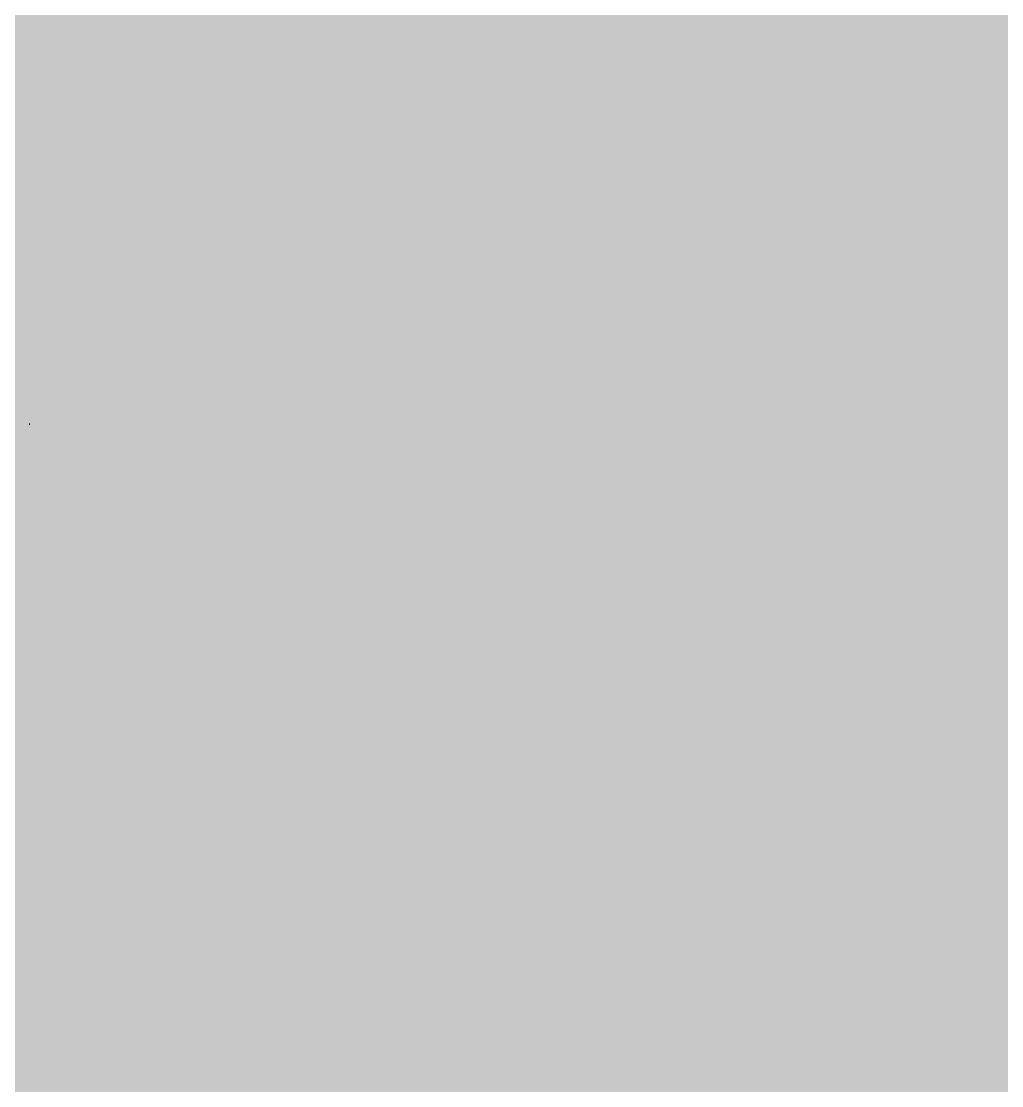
# Model space of a CAD drawing. Extents: x 0 to 1501, y 0 to 1747.
# Drawn here: x 129.26 to 130.938, y 1700.623 to 1702.445 of the extents above; entities that cross this region are included whole.
import ezdxf

# ---------------------------------------------------------------- set-up
doc = ezdxf.new("R2010")
doc.units = 0

msp = doc.modelspace()

# ---------------------------------------------------------------- hatches: boundary and pattern name
for color, points in [(7, [(0, 1747), (1280, 1747), (1280, 1027), (0, 1027)]), (7, [(0, 1747), (1280, 1747), (1280, 1681), (0, 1681)]), (49, [(129.2745, 1701.755), (129.2745, 1701.755), (129.2744, 1701.755), (129.2744, 1701.755), (129.2744, 1701.755), (129.2743, 1701.755), (129.2743, 1701.755), (129.2743, 1701.755), (129.2743, 1701.755), (129.2742, 1701.755), (129.2742, 1701.755), (129.2742, 1701.755), (129.2741, 1701.755), (129.2741, 1701.755), (129.2741, 1701.755), (129.274, 1701.755), (129.274, 1701.755), (129.274, 1701.755), (129.2739, 1701.755), (129.2739, 1701.755), (129.2739, 1701.755), (129.2738, 1701.755), (129.2738, 1701.755), (129.2738, 1701.755), (129.2738, 1701.755), (129.2737, 1701.755), (129.2737, 1701.755), (129.2737, 1701.755), (129.2736, 1701.755), (129.2736, 1701.755), (129.2736, 1701.755), (129.2735, 1701.755), (129.2735, 1701.755), (129.2735, 1701.755), (129.2736, 1701.755), (129.2736, 1701.755), (129.2736, 1701.755), (129.2737, 1701.755), (129.2737, 1701.755), (129.2737, 1701.755), (129.2738, 1701.755), (129.2738, 1701.755), (129.2738, 1701.755), (129.2738, 1701.755), (129.2739, 1701.755), (129.2739, 1701.755), (129.2739, 1701.755), (129.274, 1701.755), (129.274, 1701.755), (129.274, 1701.755), (129.2741, 1701.755), (129.2741, 1701.755), (129.2741, 1701.755), (129.2742, 1701.755), (129.2742, 1701.755), (129.2742, 1701.755), (129.2743, 1701.755), (129.2743, 1701.755), (129.2743, 1701.755), (129.2743, 1701.755), (129.2744, 1701.755), (129.2744, 1701.755), (129.2744, 1701.755), (129.2745, 1701.755), (129.2745, 1701.755)])]:
    msp.add_hatch(color=color).paths.add_polyline_path(points, flags=0)

# ---------------------------------------------------------------- linework, layer by layer
at = {"color": 0, "true_color": 0x201f23}
msp.add_lwpolyline([(129.2745, 1701.755), (129.2745, 1701.755), (129.2744, 1701.755), (129.2744, 1701.755), (129.2744, 1701.755), (129.2743, 1701.755), (129.2743, 1701.755), (129.2743, 1701.755), (129.2743, 1701.755), (129.2742, 1701.755), (129.2742, 1701.755), (129.2742, 1701.755), (129.2741, 1701.755), (129.2741, 1701.755), (129.2741, 1701.755), (129.274, 1701.755), (129.274, 1701.755), (129.274, 1701.755), (129.2739, 1701.755), (129.2739, 1701.755), (129.2739, 1701.755), (129.2738, 1701.755), (129.2738, 1701.755), (129.2738, 1701.755), (129.2738, 1701.755), (129.2737, 1701.755), (129.2737, 1701.755), (129.2737, 1701.755), (129.2736, 1701.755), (129.2736, 1701.755), (129.2736, 1701.755), (129.2735, 1701.755), (129.2735, 1701.755), (129.2735, 1701.755), (129.2736, 1701.755), (129.2736, 1701.755), (129.2736, 1701.755), (129.2737, 1701.755), (129.2737, 1701.755), (129.2737, 1701.755), (129.2738, 1701.755), (129.2738, 1701.755), (129.2738, 1701.755), (129.2738, 1701.755), (129.2739, 1701.755), (129.2739, 1701.755), (129.2739, 1701.755), (129.274, 1701.755), (129.274, 1701.755), (129.274, 1701.755), (129.2741, 1701.755), (129.2741, 1701.755), (129.2741, 1701.755), (129.2742, 1701.755), (129.2742, 1701.755), (129.2742, 1701.755), (129.2743, 1701.755), (129.2743, 1701.755), (129.2743, 1701.755), (129.2743, 1701.755), (129.2744, 1701.755), (129.2744, 1701.755), (129.2744, 1701.755), (129.2745, 1701.755), (129.2745, 1701.755)], close=True, dxfattribs=at)

doc.saveas('drawing.dxf')
